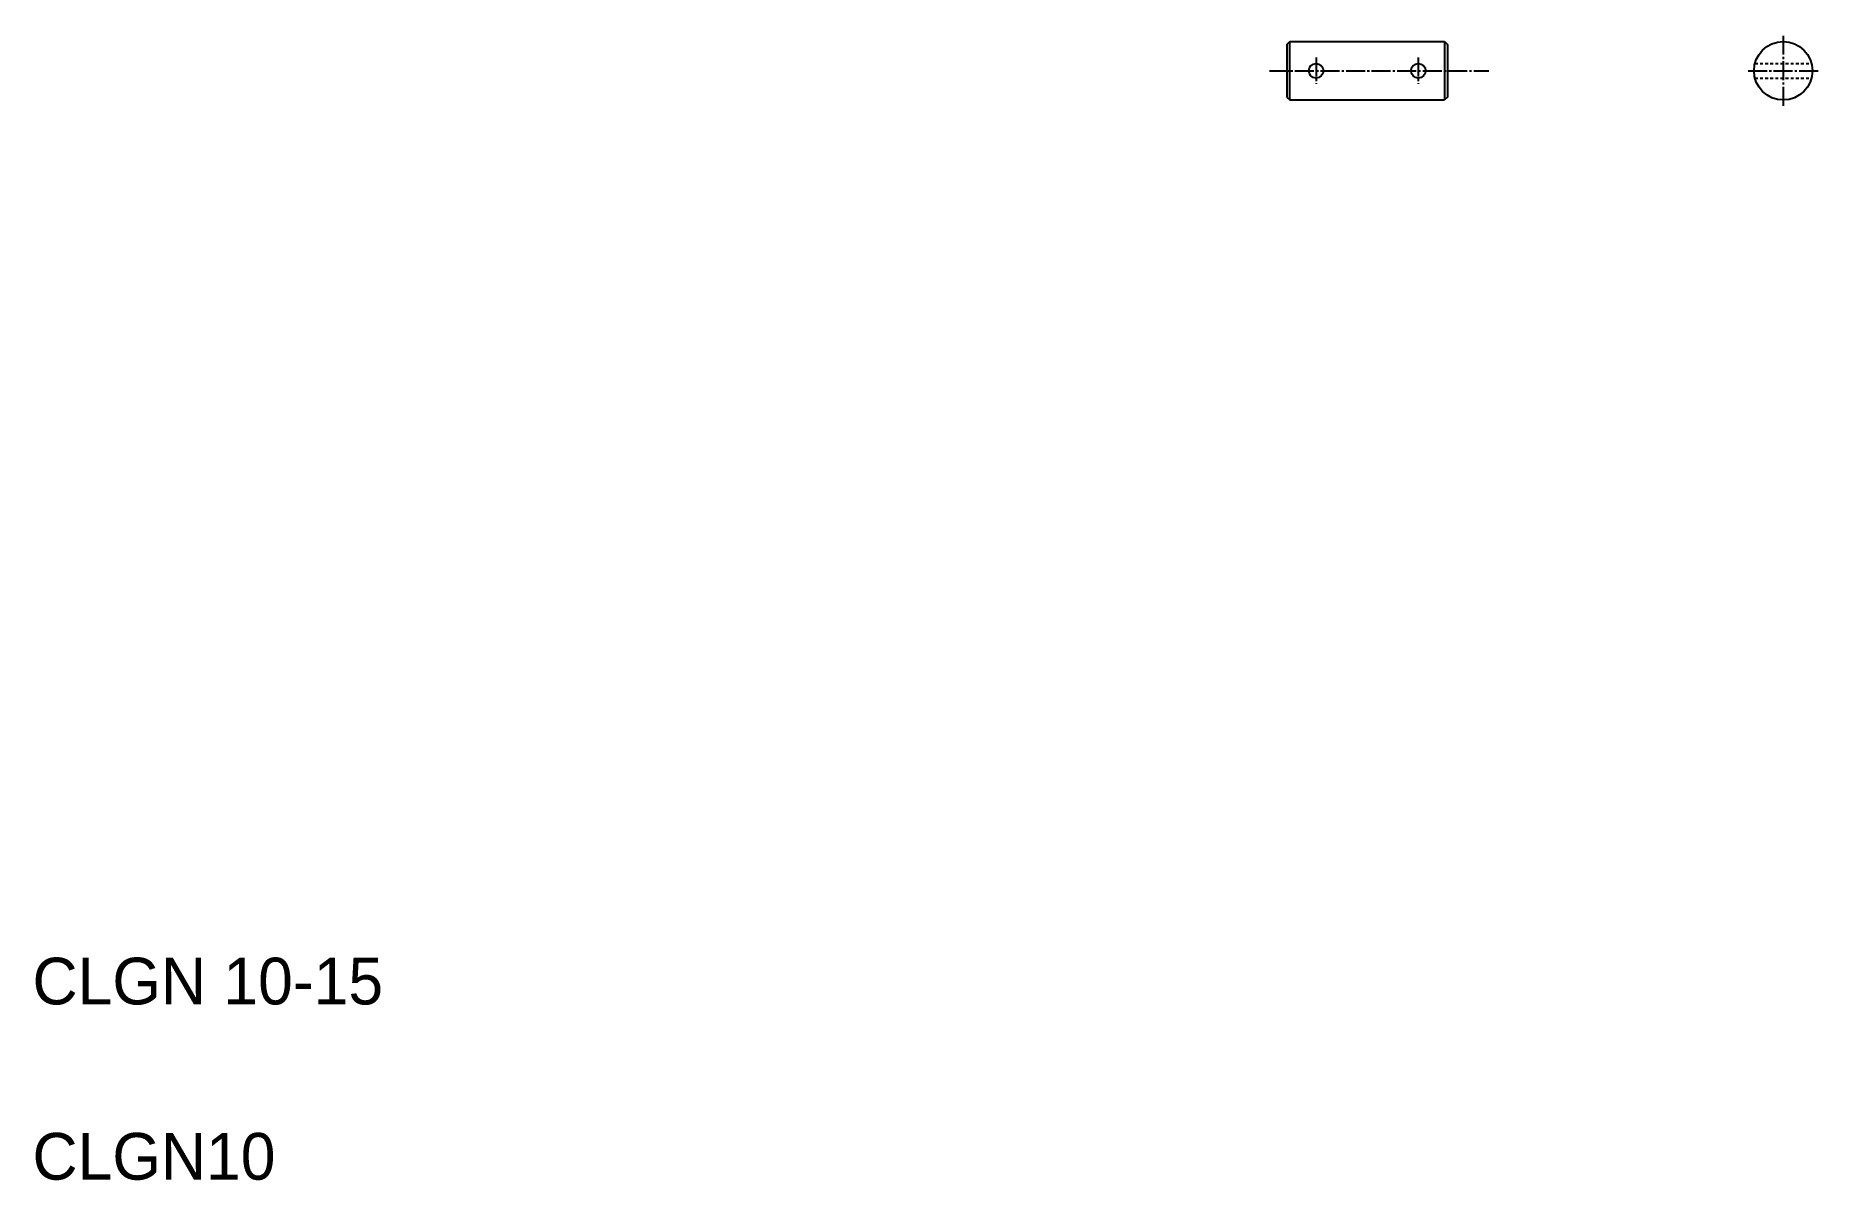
# Model space of a CAD drawing. Extents: x 21 to 326, y 20 to 216.
import ezdxf

# ---------------------------------------------------------------- set-up
doc = ezdxf.new("R2010")
doc.units = 0
doc.header["$LTSCALE"] = 0.25
doc.linetypes.add('CENTER', pattern=[17.5, 13, -1.5, 1.5, -1.5])
doc.linetypes.add('DASHED', pattern=[3.5, 2, -1.5])
doc.layers.get('0').update_dxf_attribs({"linetype": 'CONTINUOUS'})
doc.layers.add('CENTER', color=1, linetype='CENTER')

msp = doc.modelspace()

# ---------------------------------------------------------------- linework, layer by layer
for p, q in [((234.87, 214.35), (235.37, 214.85)), ((234.87, 214.35), (234.87, 205.35)), ((235.37, 204.85), (235.37, 214.85)), ((235.37, 214.85), (261.87, 214.85)), ((261.87, 214.85), (261.87, 204.85)), ((261.87, 214.85), (262.37, 214.35)), ((262.37, 214.35), (262.37, 205.35)), ((234.87, 205.35), (235.37, 204.85)), ((235.37, 204.85), (261.87, 204.85)), ((242, 204.85), (242, 204.85)), ((248.62, 204.85), (248.62, 204.85)), ((262.37, 205.35), (261.87, 204.85))]:
    msp.add_line(p, q)
at = {"color": 3, "linetype": 'DASHED'}
for p, q in [((315.03, 211.1), (324.71, 211.1)), ((315.03, 208.6), (324.71, 208.6))]:
    msp.add_line(p, q, dxfattribs=at)
for centre, radius in [((319.87, 209.85), 5), ((239.87, 209.85), 1.25), ((257.37, 209.85), 1.25)]:
    msp.add_circle(centre, radius)
at = {"layer": 'CENTER', "color": 1, "linetype": 'CENTER'}
for p, q in [((319.87, 215.86), (319.87, 203.83)), ((239.87, 212.1), (239.87, 207.6)), ((257.37, 212.1), (257.37, 207.6)), ((231.87, 209.85), (269.45, 209.85)), ((313.85, 209.85), (325.89, 209.85))]:
    msp.add_line(p, q, dxfattribs=at)

# ---------------------------------------------------------------- texts
for s, p in [('CLGN 10-15', (20, 50)), ('CLGN10', (20, 20))]:
    msp.add_text(s, height=8).set_placement(p)

doc.saveas('drawing.dxf')
